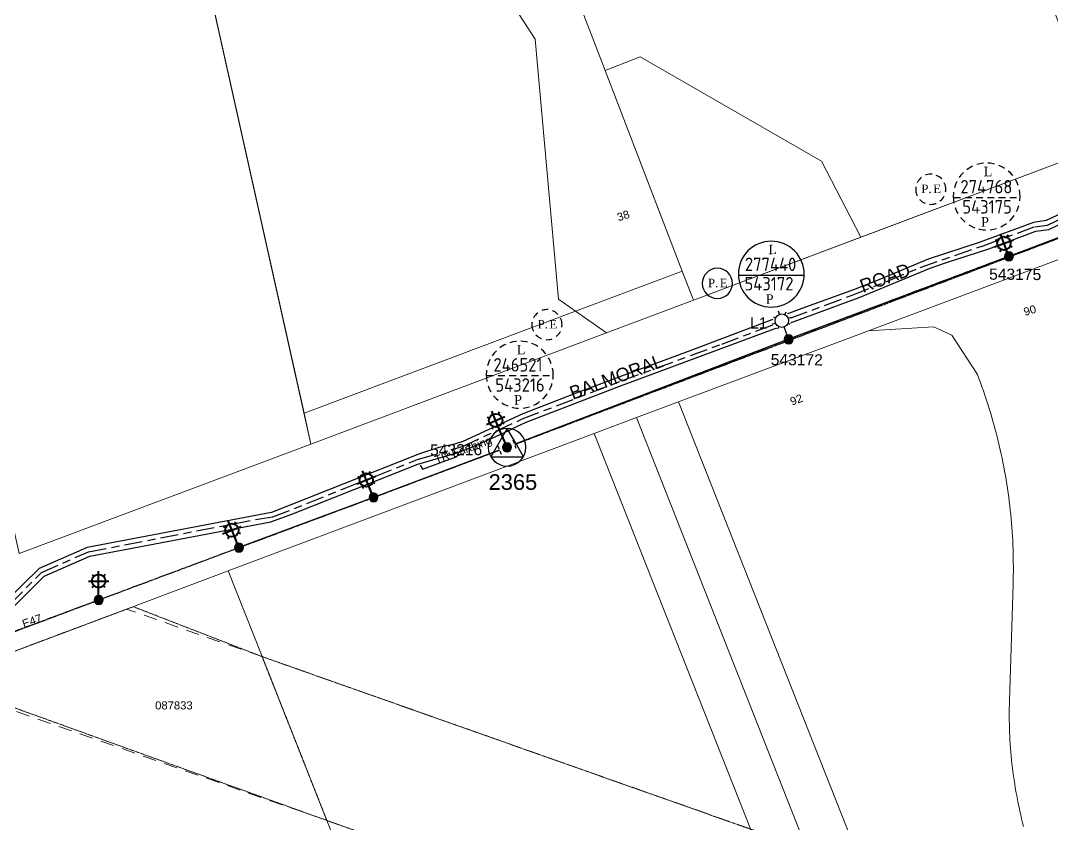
# Model space of a CAD drawing. Header units: metres. Extents: x 308997 to 310798, y 6265909 to 6266857.
# Drawn here: x 309370.8 to 309601.7, y 6266403.8 to 6266583.6 of the extents above; entities that cross this region are included whole.
import ezdxf
from ezdxf.enums import TextEntityAlignment as Align

# ---------------------------------------------------------------- set-up
doc = ezdxf.new("R2010")
doc.units = ezdxf.units.M
for name, pattern in [('Cable Exist OH', [1, 1, 0]), ('Cable Exist UG', [8.2, 4, -1.2, 1.8, -1.2]), ('Dash', [5, 3, -2]), ('HIDDEN', [0.375, 0.25, -0.125]), ('HIDDEN2', [0.1875, 0.125, -0.0625]), ('IECLCHAINA', [8.2, 4, -1.2, 1.8, -1.2])]:
    doc.linetypes.add(name, pattern=pattern)
doc.layers.get('0').update_dxf_attribs({"color": 6})
for name, color, linetype, lineweight in [('Cadastre Easements_SP_EXT', 9, 'Continuous', 5), ('Cadastre Land Parcels_SP_EXT', 9, 'Continuous', 5), ('Cadastre Other Property_SP_EXT', 9, 'HIDDEN', 5), ('Cadastre Roads_SP_EXT', 9, 'Continuous', 5)]:
    doc.layers.add(name, color=color, linetype=linetype, lineweight=lineweight)
for name, color, linetype in [('Equip_SP_SL_EXT', 7, 'Continuous'), ('Equip_SP_SL_NEW', 2, 'Continuous'), ('Mains_HV_EXT', 7, 'Continuous'), ('Mains_LV_EXT', 7, 'Continuous'), ('Mains_LV_NEW', 2, 'Continuous'), ('Mains_TR_EXT', 7, 'Continuous'), ('Notes', 7, 'Continuous'), ('Notes_SL_MISC', 7, 'Continuous'), ('OH_Details_SP_MISC', 7, 'Continuous'), ('Sub_SP_TR_HV_LV_EXT', 7, 'Continuous'), ('SupportsOH_SP_TR_HV_LV_SL_EXT', 7, 'Continuous')]:
    doc.layers.add(name, color=color, linetype=linetype)
doc.styles.add('iecARIAL', font='arial.ttf', dxfattribs={"height": 2})
doc.styles.add('iecISOCP', font='isocp.shx')
doc.styles.add('iecNAME', font='times.ttf')
doc.styles.add('ITALICT', font='ITALICT')
doc.styles.add('POLE_LABEL', font='arial.ttf')
doc.styles.add('SL_LABEL', font='arial.ttf')
doc.styles.get("Standard").update_dxf_attribs({"font": 'arial.ttf'})
doc.linetypes.add('Cable E UG', pattern='A,6,-0.5,["E",Standard,S=1.7,R=0,X=0.5,Y=-1],-2.9', length=9.4)
doc.linetypes.add('Cable P UG', pattern='A,6,-0.5,["P",Standard,S=1.7,R=0,X=0.5,Y=-1],-2.9', length=9.4)

# ---------------------------------------------------------------- blocks, each defined once
blk = doc.blocks.new('SUB_POLE_EXT')
blk.add_wipeout([(0, 4.22), (0.42, 4.2), (0.83, 4.14), (1.21, 4.05), (1.62, 3.9), (1.99, 3.72), (2.35, 3.51), (2.68, 3.26), (2.99, 2.99), (3.28, 2.66), (3.52, 2.34), (3.76, 1.92), (3.9, 1.62), (4.04, 1.23), (4.18, 0.63), (4.22, 0), (4.18, -0.61), (4.06, -1.15), (3.9, -1.62), (3.58, -2.24), (3.22, -2.73), (2.97, -3.01), (2.68, -3.26), (2.36, -3.5), (2, -3.72), (1.64, -3.89), (1.25, -4.03), (0.82, -4.14), (0.42, -4.2), (0, -4.22), (-0.41, -4.2), (-0.8, -4.15), (-1.21, -4.05), (-1.62, -3.9), (-1.99, -3.73), (-2.35, -3.51), (-2.68, -3.26), (-2.96, -3.02), (-3.23, -2.72), (-3.51, -2.35), (-3.71, -2.01), (-3.91, -1.6), (-4.05, -1.21), (-4.16, -0.76), (-4.22, -0.14), (-4.21, 0.39), (-4.14, 0.83), (-4.03, 1.27), (-3.9, 1.63), (-3.71, 2.02), (-3.5, 2.37), (-3.28, 2.67), (-2.99, 2.99), (-2.68, 3.27), (-2.33, 3.52), (-1.98, 3.73), (-1.63, 3.9), (-1.2, 4.05), (-0.78, 4.15), (-0.4, 4.21)])
blk.add_line((2.16, 0.48), (2.16, 0.48, 0))
blk.add_lwpolyline([(-4.22, 0, 1), (4.22, 0, 1)], format="xyb", close=True)
blk.add_lwpolyline([(2.14, 0.52), (0, 4.22), (-3.66, -2.11), (3.66, -2.11)], close=True)
for tag, height, flags, p in [('ASSET_NUM', 3.5, 8, (2, 2)), ('STREET_CODE', 0.2, 9, (1.5, 0)), ('CONSTRUCTED_VOLTAGE', 0.2, 9, (1.5, -0.2)), ('OPERATING_VOLTAGE', 0.2, 9, (1.5, -0.6)), ('OPERATED_BY', 0.2, 9, (1.5, -0.8)), ('ORIENTATION', 0.2, 9, (1.5, -1.2)), ('OWNED_BY', 0.2, 9, (1.5, -1.4)), ('SECONDARY_VOLTAGE', 0.2, 9, (1.5, -1.6)), ('STATE', 0.2, 9, (1.5, -1.8)), ('SUBSTATION_TYPE', 0.2, 9, (1.5, -2)), ('NO_PHASES', 0.2, 9, (1.5, -0.4)), ('MAINTAINED_BY', 0.2, 9, (1.5, -1)), ('USAGE', 0.2, 9, (1.5, -2.2)), ('LEGEND', 0.2, 9, (1.5, -2.4)), ('STREETNAME', 0.2, 9, (1.5, -2.8)), ('SUBURB', 0.2, 9, (1.5, -3)), ('Z', 0.2, 1, (1.5, -3.4)), ('LOCATION', 0.2, 9, (1.5, -2.6)), ('NOTES', 0.2, 9, (1.5, -3.2))]:
    blk.add_attdef(tag, text='', height=height, dxfattribs=dict(flags=flags)).set_placement(p, align=Align.MIDDLE_LEFT)
blk = doc.blocks.new('SL_LANTERN_EXT')
at = {"lineweight": 40}
for p, q in [((-1.46, 5.68), (-1.06, 5.28)), ((0, 1.97), (0, 6.47)), ((1.46, 5.68), (1.06, 5.28)), ((-2.25, 4.22), (2.25, 4.22)), ((-1.46, 2.76), (-1.06, 3.16)), ((0, 0), (0, 2.72)), ((1.46, 2.76), (1.06, 3.16))]:
    blk.add_line(p, q, dxfattribs=at)
blk.add_circle((0, 4.22), 1.5, dxfattribs=at)
at = {"style": 'iecARIAL', "flags": 8}
blk.add_attdef('ASSET_NUM', (1.5, 1.5), '', height=2.5, dxfattribs=at)
for tag, p, height, flags in [('OPERATING_VOLTAGE', (0.98, -1.65), 0.2, 9), ('ORIENTATION', (0.98, -1.85), 0.2, 9), ('OWNED_BY', (0.98, -2.05), 0.2, 9), ('STATE', (0.98, -2.25), 0.2, 9), ('CONSTRUCTED_VOLTAGE', (0.98, -0.65), 0.2, 9), ('CONTROL_TYPE', (0.98, -0.85), 0.2, 9), ('LANTERN_PURPOSE', (0.98, -1.05), 0.2, 9), ('LANTERN_TYPE', (0.98, -1.25), 0.2, 9), ('NO_PHASES', (0.98, -1.45), 0.2, 9), ('USAGE', (0.98, -2.45), 0.2, 9), ('LNUMBER', (2.18, -3.25), 2.5, 8), ('CEXIST', (0.98, -2.65), 0.2, 9), ('CNEW', (0.98, -2.85), 0.2, 9), ('CNUMBER', (0.98, -3.05), 0.2, 9), ('CREMOVE', (0.98, -3.25), 0.2, 9), ('CREPLACE', (0.98, -3.45), 0.2, 9), ('LKINGHEIGHT', (0.98, -3.65), 0.2, 9), ('LBRACKET', (0.98, -3.85), 0.2, 9), ('LBRACKETVOCAB', (0.98, -4.05), 0.2, 9), ('LCATEGORY', (0.98, -4.25), 0.2, 9), ('LCHARGE1', (0.98, -4.45), 0.2, 9), ('LCHARGE1PERCENT', (0.98, -4.65), 0.2, 9), ('LCHARGE2', (0.98, -4.85), 0.2, 9), ('LCHARGE2PERCENT', (0.98, -5.05), 0.2, 9), ('LCHARGE3', (0.98, -5.25), 0.2, 9), ('LCHARGE3PERCENT', (0.98, -5.45), 0.2, 9), ('LEXIST', (0.98, -5.65), 0.2, 9), ('LLAMP', (0.98, -5.85), 0.2, 9), ('LLAMPVOCAB', (0.98, -6.05), 0.2, 9), ('LMAST', (0.98, -6.25), 0.2, 9), ('LMASTVOCAB', (0.98, -6.45), 0.2, 9), ('LNEW', (0.98, -6.65), 0.2, 9), ('LANTNUMBER', (0.98, -6.85), 0.2, 9), ('STREETNAME', (0.98, -9.25), 0.2, 9), ('LOUTREACH', (0.98, -7.25), 0.2, 9), ('LOUTREACHVOCAB', (0.98, -7.45), 0.2, 9), ('LRATECODE', (0.98, -7.65), 0.2, 9), ('LREMOVE', (0.98, -7.85), 0.2, 9), ('LREPLACE', (0.98, -8.05), 0.2, 9), ('LTYPE', (0.98, -8.25), 0.2, 9), ('LTYPEVOCAB', (0.98, -8.45), 0.2, 9), ('LEGEND', (0.98, -8.65), 0.2, 9), ('LOCATION', (0.98, -8.85), 0.2, 9), ('NOTES', (0.98, -9.05), 0.2, 9), ('SUBURB', (0.98, -9.45), 0.2, 1)]:
    blk.add_attdef(tag, p, '', height=height, dxfattribs=dict(flags=flags))
blk = doc.blocks.new('*U131')
at = {"lineweight": 40}
for p, q in [((-3.65, 3.04), (0.52, 4.72)), ((-3.46, 4.69), (-2.94, 4.47)), ((-0.72, 1.79), (-2.4, 5.97)), ((-0.75, 5.78), (-0.97, 5.26)), ((-2.37, 1.98), (-2.15, 2.5)), ((0, 0), (-1, 2.49)), ((0.33, 3.07), (-0.18, 3.29))]:
    blk.add_line(p, q, dxfattribs=at)
blk.add_circle((-1.56, 3.88), 1.5, dxfattribs=at)
at = {"style": 'iecARIAL', "flags": 8}
blk.add_attdef('ASSET_NUM', (1.5, 1.5), '', height=2.5, dxfattribs=at)
for tag, p, height, flags in [('OPERATING_VOLTAGE', (0.98, -1.65), 0.2, 9), ('ORIENTATION', (0.98, -1.85), 0.2, 9), ('OWNED_BY', (0.98, -2.05), 0.2, 9), ('STATE', (0.98, -2.25), 0.2, 9), ('CONSTRUCTED_VOLTAGE', (0.98, -0.65), 0.2, 9), ('CONTROL_TYPE', (0.98, -0.85), 0.2, 9), ('LANTERN_PURPOSE', (0.98, -1.05), 0.2, 9), ('LANTERN_TYPE', (0.98, -1.25), 0.2, 9), ('NO_PHASES', (0.98, -1.45), 0.2, 9), ('USAGE', (0.98, -2.45), 0.2, 9), ('LNUMBER', (2.18, -3.25), 2.5, 8), ('CEXIST', (0.98, -2.65), 0.2, 9), ('CNEW', (0.98, -2.85), 0.2, 9), ('CNUMBER', (0.98, -3.05), 0.2, 9), ('CREMOVE', (0.98, -3.25), 0.2, 9), ('CREPLACE', (0.98, -3.45), 0.2, 9), ('LKINGHEIGHT', (0.98, -3.65), 0.2, 9), ('LBRACKET', (0.98, -3.85), 0.2, 9), ('LBRACKETVOCAB', (0.98, -4.05), 0.2, 9), ('LCATEGORY', (0.98, -4.25), 0.2, 9), ('LCHARGE1', (0.98, -4.45), 0.2, 9), ('LCHARGE1PERCENT', (0.98, -4.65), 0.2, 9), ('LCHARGE2', (0.98, -4.85), 0.2, 9), ('LCHARGE2PERCENT', (0.98, -5.05), 0.2, 9), ('LCHARGE3', (0.98, -5.25), 0.2, 9), ('LCHARGE3PERCENT', (0.98, -5.45), 0.2, 9), ('LEXIST', (0.98, -5.65), 0.2, 9), ('LLAMP', (0.98, -5.85), 0.2, 9), ('LLAMPVOCAB', (0.98, -6.05), 0.2, 9), ('LMAST', (0.98, -6.25), 0.2, 9), ('LMASTVOCAB', (0.98, -6.45), 0.2, 9), ('LNEW', (0.98, -6.65), 0.2, 9), ('LANTNUMBER', (0.98, -6.85), 0.2, 9), ('STREETNAME', (0.98, -9.25), 0.2, 9), ('LOUTREACH', (0.98, -7.25), 0.2, 9), ('LOUTREACHVOCAB', (0.98, -7.45), 0.2, 9), ('LRATECODE', (0.98, -7.65), 0.2, 9), ('LREMOVE', (0.98, -7.85), 0.2, 9), ('LREPLACE', (0.98, -8.05), 0.2, 9), ('LTYPE', (0.98, -8.25), 0.2, 9), ('LTYPEVOCAB', (0.98, -8.45), 0.2, 9), ('LEGEND', (0.98, -8.65), 0.2, 9), ('LOCATION', (0.98, -8.85), 0.2, 9), ('NOTES', (0.98, -9.05), 0.2, 9), ('SUBURB', (0.98, -9.45), 0.2, 1)]:
    blk.add_attdef(tag, p, '', height=height, dxfattribs=dict(flags=flags))
blk = doc.blocks.new('*U132')
at = {"lineweight": 40}
for p, q in [((-3.7, 3.05), (0.46, 4.77)), ((-3.53, 4.7), (-3.01, 4.49)), ((-0.76, 1.83), (-2.48, 5.99)), ((-0.83, 5.82), (-1.05, 5.3)), ((-2.41, 2.01), (-2.2, 2.53)), ((0, 0), (-1.05, 2.53)), ((0.28, 3.12), (-0.24, 3.34))]:
    blk.add_line(p, q, dxfattribs=at)
blk.add_circle((-1.62, 3.91), 1.5, dxfattribs=at)
at = {"style": 'iecARIAL', "flags": 8}
blk.add_attdef('ASSET_NUM', (1.5, 1.5), '', height=2.5, dxfattribs=at)
for tag, p, height, flags in [('OPERATING_VOLTAGE', (0.98, -1.65), 0.2, 9), ('ORIENTATION', (0.98, -1.85), 0.2, 9), ('OWNED_BY', (0.98, -2.05), 0.2, 9), ('STATE', (0.98, -2.25), 0.2, 9), ('CONSTRUCTED_VOLTAGE', (0.98, -0.65), 0.2, 9), ('CONTROL_TYPE', (0.98, -0.85), 0.2, 9), ('LANTERN_PURPOSE', (0.98, -1.05), 0.2, 9), ('LANTERN_TYPE', (0.98, -1.25), 0.2, 9), ('NO_PHASES', (0.98, -1.45), 0.2, 9), ('USAGE', (0.98, -2.45), 0.2, 9), ('LNUMBER', (2.18, -3.25), 2.5, 8), ('CEXIST', (0.98, -2.65), 0.2, 9), ('CNEW', (0.98, -2.85), 0.2, 9), ('CNUMBER', (0.98, -3.05), 0.2, 9), ('CREMOVE', (0.98, -3.25), 0.2, 9), ('CREPLACE', (0.98, -3.45), 0.2, 9), ('LKINGHEIGHT', (0.98, -3.65), 0.2, 9), ('LBRACKET', (0.98, -3.85), 0.2, 9), ('LBRACKETVOCAB', (0.98, -4.05), 0.2, 9), ('LCATEGORY', (0.98, -4.25), 0.2, 9), ('LCHARGE1', (0.98, -4.45), 0.2, 9), ('LCHARGE1PERCENT', (0.98, -4.65), 0.2, 9), ('LCHARGE2', (0.98, -4.85), 0.2, 9), ('LCHARGE2PERCENT', (0.98, -5.05), 0.2, 9), ('LCHARGE3', (0.98, -5.25), 0.2, 9), ('LCHARGE3PERCENT', (0.98, -5.45), 0.2, 9), ('LEXIST', (0.98, -5.65), 0.2, 9), ('LLAMP', (0.98, -5.85), 0.2, 9), ('LLAMPVOCAB', (0.98, -6.05), 0.2, 9), ('LMAST', (0.98, -6.25), 0.2, 9), ('LMASTVOCAB', (0.98, -6.45), 0.2, 9), ('LNEW', (0.98, -6.65), 0.2, 9), ('LANTNUMBER', (0.98, -6.85), 0.2, 9), ('STREETNAME', (0.98, -9.25), 0.2, 9), ('LOUTREACH', (0.98, -7.25), 0.2, 9), ('LOUTREACHVOCAB', (0.98, -7.45), 0.2, 9), ('LRATECODE', (0.98, -7.65), 0.2, 9), ('LREMOVE', (0.98, -7.85), 0.2, 9), ('LREPLACE', (0.98, -8.05), 0.2, 9), ('LTYPE', (0.98, -8.25), 0.2, 9), ('LTYPEVOCAB', (0.98, -8.45), 0.2, 9), ('LEGEND', (0.98, -8.65), 0.2, 9), ('LOCATION', (0.98, -8.85), 0.2, 9), ('NOTES', (0.98, -9.05), 0.2, 9), ('SUBURB', (0.98, -9.45), 0.2, 1)]:
    blk.add_attdef(tag, p, '', height=height, dxfattribs=dict(flags=flags))
blk = doc.blocks.new('*U133')
at = {"lineweight": 40}
for p, q in [((-1.68, 3.93), (-3.45, 8.06)), ((-1.8, 7.91), (-2.01, 7.39)), ((-4.63, 5.11), (-0.5, 6.88)), ((-4.48, 6.76), (-3.96, 6.55)), ((0, 0), (-1.98, 4.62)), ((-0.65, 5.23), (-1.17, 5.44)), ((-3.33, 4.08), (-3.12, 4.6))]:
    blk.add_line(p, q, dxfattribs=at)
blk.add_circle((-2.56, 6), 1.5, dxfattribs=at)
at = {"style": 'iecARIAL', "flags": 8}
blk.add_attdef('ASSET_NUM', (1.5, 1.5), '', height=2.5, dxfattribs=at)
for tag, p, height, flags in [('OPERATING_VOLTAGE', (0.98, -1.65), 0.2, 9), ('ORIENTATION', (0.98, -1.85), 0.2, 9), ('OWNED_BY', (0.98, -2.05), 0.2, 9), ('STATE', (0.98, -2.25), 0.2, 9), ('CONSTRUCTED_VOLTAGE', (0.98, -0.65), 0.2, 9), ('CONTROL_TYPE', (0.98, -0.85), 0.2, 9), ('LANTERN_PURPOSE', (0.98, -1.05), 0.2, 9), ('LANTERN_TYPE', (0.98, -1.25), 0.2, 9), ('NO_PHASES', (0.98, -1.45), 0.2, 9), ('USAGE', (0.98, -2.45), 0.2, 9), ('LNUMBER', (2.18, -3.25), 2.5, 8), ('CEXIST', (0.98, -2.65), 0.2, 9), ('CNEW', (0.98, -2.85), 0.2, 9), ('CNUMBER', (0.98, -3.05), 0.2, 9), ('CREMOVE', (0.98, -3.25), 0.2, 9), ('CREPLACE', (0.98, -3.45), 0.2, 9), ('LKINGHEIGHT', (0.98, -3.65), 0.2, 9), ('LBRACKET', (0.98, -3.85), 0.2, 9), ('LBRACKETVOCAB', (0.98, -4.05), 0.2, 9), ('LCATEGORY', (0.98, -4.25), 0.2, 9), ('LCHARGE1', (0.98, -4.45), 0.2, 9), ('LCHARGE1PERCENT', (0.98, -4.65), 0.2, 9), ('LCHARGE2', (0.98, -4.85), 0.2, 9), ('LCHARGE2PERCENT', (0.98, -5.05), 0.2, 9), ('LCHARGE3', (0.98, -5.25), 0.2, 9), ('LCHARGE3PERCENT', (0.98, -5.45), 0.2, 9), ('LEXIST', (0.98, -5.65), 0.2, 9), ('LLAMP', (0.98, -5.85), 0.2, 9), ('LLAMPVOCAB', (0.98, -6.05), 0.2, 9), ('LMAST', (0.98, -6.25), 0.2, 9), ('LMASTVOCAB', (0.98, -6.45), 0.2, 9), ('LNEW', (0.98, -6.65), 0.2, 9), ('LANTNUMBER', (0.98, -6.85), 0.2, 9), ('STREETNAME', (0.98, -9.25), 0.2, 9), ('LOUTREACH', (0.98, -7.25), 0.2, 9), ('LOUTREACHVOCAB', (0.98, -7.45), 0.2, 9), ('LRATECODE', (0.98, -7.65), 0.2, 9), ('LREMOVE', (0.98, -7.85), 0.2, 9), ('LREPLACE', (0.98, -8.05), 0.2, 9), ('LTYPE', (0.98, -8.25), 0.2, 9), ('LTYPEVOCAB', (0.98, -8.45), 0.2, 9), ('LEGEND', (0.98, -8.65), 0.2, 9), ('LOCATION', (0.98, -8.85), 0.2, 9), ('NOTES', (0.98, -9.05), 0.2, 9), ('SUBURB', (0.98, -9.45), 0.2, 1)]:
    blk.add_attdef(tag, p, '', height=height, dxfattribs=dict(flags=flags))
blk = doc.blocks.new('POLE_EXT')
blk.add_hatch(color=256).paths.add_polyline_path([(-1, 0, 1), (1, 0, 1)])
blk.add_lwpolyline([(-1, 0, 1), (1, 0, 1)], format="xyb", close=True)
for tag, height, flags, p in [('pNumber', 2.5, 8, (-17.84, 2.07)), ('OWNED_BY', 0.2, 9, (1.35, -0.4)), ('SPECIAL_USE', 0.2, 9, (1.35, -0.8)), ('STATE', 0.2, 9, (1.35, -1)), ('cLV', 0.2, 9, (1.35, -1.4)), ('hDepth', 0.2, 9, (1.35, -1.6)), ('hDia', 0.2, 9, (1.35, -1.8)), ('cHV', 0.2, 9, (1.35, -2)), ('PARENT', 0.2, 9, (1.35, -0.6)), ('USAGE', 0.2, 9, (1.35, -1.2)), ('LBRACKET', 0.2, 9, (1.35, -2.2)), ('LExisting', 0.2, 9, (1.35, -2.4)), ('cLinedev', 0.2, 9, (1.35, -3.4)), ('pExisting', 0.2, 9, (1.35, -3.8)), ('pFooting', 0.2, 9, (1.35, -4.4)), ('pNew', 0.2, 9, (1.35, -4.6)), ('LANTNUMBER', 0.2, 9, (1.35, -2.6)), ('LOther', 0.2, 9, (1.35, -2.8)), ('LRemove', 0.2, 9, (1.35, -3)), ('LEGEND', 0.2, 9, (1.35, -3.2)), ('LOCATION', 0.2, 9, (1.35, -3.6)), ('PFNUMBER', 0.2, 9, (1.35, -4)), ('NEWPFNUMBER', 0.2, 9, (1.35, -4.2)), ('pRelocate', 0.2, 9, (1.35, -5)), ('pRemove', 0.2, 9, (1.35, -5.2)), ('pReplace', 0.2, 9, (1.35, -5.4)), ('pStay', 0.2, 9, (1.35, -5.6)), ('pType', 0.2, 9, (1.35, -5.8)), ('cspan', 0.2, 9, (1.35, -6)), ('STREETNAME', 0.2, 9, (1.35, -6.2)), ('SUBURB', 0.2, 9, (1.35, -6.4)), ('OPERATED_BY', 0.2, 9, (1.36, -7.01)), ('NOTES', 0.2, 9, (1.35, -6.6)), ('MAINTAINED_BY', 0.2, 9, (1.36, -6.81))]:
    blk.add_attdef(tag, text='', height=height, dxfattribs=dict(flags=flags)).set_placement(p, align=Align.MIDDLE_LEFT)
at = {"style": 'POLE_LABEL'}
for tag, height, flags, p in [('ASSET_NUM', 2.5, 8, (2, 2)), ('STRUCTURE_PLANT_NUMBER', 0.2, 9, (1.35, 0.03)), ('STREET_CODE', 0.2, 9, (1.35, -0.2))]:
    blk.add_attdef(tag, text='', height=height, dxfattribs=dict(at, flags=flags)).set_placement(p, align=Align.MIDDLE_LEFT)
at = {"flags": 1}
blk.add_attdef('Z', (1.35, -7.33), '', height=0.2, dxfattribs=at)
blk = doc.blocks.new('*U130')
blk.add_line((0, 0), (0, 0))
at = {"style": 'SL_LABEL'}
for tag, height, flags, p in [('ASSET_NUM', 2.5, 8, (2, 2)), ('STREET_CODE', 0.2, 9, (0, -0.2))]:
    blk.add_attdef(tag, text='', height=height, dxfattribs=dict(at, flags=flags)).set_placement(p, align=Align.MIDDLE_LEFT)
for tag, p, flags in [('Z', (0, 0), 1), ('OPERATED_BY', (0, -9.61), 9)]:
    blk.add_attdef(tag, p, '', height=0.2, dxfattribs=dict(flags=flags))
at = {"flags": 9}
for tag, p in [('CONSTRUCTED_VOLTAGE', (0, -0.4)), ('CONTROL_TYPE', (0, -0.6)), ('SUBURB', (0, -8.6)), ('STREETNAME', (0, -8.8)), ('LTYPE', (0, -8)), ('LTYPEVOCAB', (0, -8.2)), ('LEGEND', (0, -8.4)), ('LOCATION', (0, -9)), ('NOTES', (0, -9.2)), ('MAINTAINED_BY', (0, -9.86))]:
    blk.add_attdef(tag, text='', height=0.2, dxfattribs=at).set_placement(p, align=Align.MIDDLE_LEFT)
blk.add_wipeout([(0.51, -6.67), (-1, -5.99), (-1.9, -4.59), (-1.23, -3.08), (0.16, -2.08), (1.68, -2.86), (2.58, -4.25), (1.9, -5.76)])
for p, q in [((0, 0), (0.22, -2.93)), ((-1.16, -4.54), (-1.9, -4.59)), ((-1.23, -3.08), (-0.8, -3.45)), ((1.68, -2.86), (1.32, -3.28)), ((2.58, -4.25), (1.83, -4.31)), ((-1, -5.99), (-0.64, -5.56)), ((0.45, -5.92), (0.51, -6.67)), ((1.9, -5.76), (1.48, -5.4))]:
    blk.add_line(p, q)
blk.add_circle((0.34, -4.42), 1.5)
for tag, height, flags, p in [('OPERATING_VOLTAGE', 0.2, 9, (0, -1.4)), ('ORIENTATION', 0.2, 9, (0, -1.6)), ('OWNED_BY', 0.2, 9, (0, -1.8)), ('STATE', 0.2, 9, (0, -2)), ('CEXIST', 0.2, 9, (0, -2.4)), ('LANTERN_PURPOSE', 0.2, 9, (0, -0.8)), ('LANTERN_TYPE', 0.2, 9, (0, -1)), ('NO_PHASES', 0.2, 9, (0, -1.2)), ('USAGE', 0.2, 9, (0, -2.2)), ('LNUMBER', 2.5, 8, (1.2, -2.8)), ('CNEW', 0.2, 9, (0, -2.6)), ('CNUMBER', 0.2, 9, (0, -2.8)), ('CREMOVE', 0.2, 9, (0, -3)), ('CREPLACE', 0.2, 9, (0, -3.2)), ('LKINGHEIGHT', 0.2, 9, (0, -3.4)), ('LBRACKET', 0.2, 9, (0, -3.6)), ('LBRACKETVOCAB', 0.2, 9, (0, -3.8)), ('LCATEGORY', 0.2, 9, (0, -4)), ('LCHARGE1', 0.2, 9, (0, -4.2)), ('LCHARGE1PERCENT', 0.2, 9, (0, -4.4)), ('LCHARGE2', 0.2, 9, (0, -4.6)), ('LCHARGE2PERCENT', 0.2, 9, (0, -4.8)), ('LCHARGE3', 0.2, 9, (0, -5)), ('LCHARGE3PERCENT', 0.2, 9, (0, -5.2)), ('LEXIST', 0.2, 9, (0, -5.4)), ('LLAMP', 0.2, 9, (0, -5.6)), ('LLAMPVOCAB', 0.2, 9, (0, -5.8)), ('LMAST', 0.2, 9, (0, -6)), ('LMASTVOCAB', 0.2, 9, (0, -6.2)), ('LNEW', 0.2, 9, (0, -6.4)), ('LANTNUMBER', 0.2, 9, (0, -6.6)), ('LOUTREACH', 0.2, 9, (0, -7)), ('LOUTREACHVOCAB', 0.2, 9, (0, -7.2)), ('LRATECODE', 0.2, 9, (0, -7.4)), ('LREMOVE', 0.2, 9, (0, -7.6)), ('LREPLACE', 0.2, 9, (0, -7.8))]:
    blk.add_attdef(tag, text='', height=height, dxfattribs=dict(flags=flags)).set_placement(p, align=Align.MIDDLE_LEFT)
blk = doc.blocks.new('*U134')
at = {"lineweight": 40}
for p, q in [((-0.24, 0.67), (-1.78, 4.9)), ((-0.14, 4.66), (-0.38, 4.15)), ((-3.13, 2.02), (1.1, 3.56)), ((-2.88, 3.66), (-2.37, 3.42)), ((-1.89, 0.92), (-1.65, 1.43)), ((0, 0), (-0.5, 1.38)), ((0.86, 1.92), (0.35, 2.15))]:
    blk.add_line(p, q, dxfattribs=at)
blk.add_circle((-1.01, 2.79), 1.5, dxfattribs=at)
at = {"style": 'iecARIAL', "flags": 8}
blk.add_attdef('ASSET_NUM', (1.5, 1.5), '', height=2.5, dxfattribs=at)
for tag, p, height, flags in [('OPERATING_VOLTAGE', (0.98, -1.65), 0.2, 9), ('ORIENTATION', (0.98, -1.85), 0.2, 9), ('OWNED_BY', (0.98, -2.05), 0.2, 9), ('STATE', (0.98, -2.25), 0.2, 9), ('CONSTRUCTED_VOLTAGE', (0.98, -0.65), 0.2, 9), ('CONTROL_TYPE', (0.98, -0.85), 0.2, 9), ('LANTERN_PURPOSE', (0.98, -1.05), 0.2, 9), ('LANTERN_TYPE', (0.98, -1.25), 0.2, 9), ('NO_PHASES', (0.98, -1.45), 0.2, 9), ('USAGE', (0.98, -2.45), 0.2, 9), ('LNUMBER', (2.18, -3.25), 2.5, 8), ('CEXIST', (0.98, -2.65), 0.2, 9), ('CNEW', (0.98, -2.85), 0.2, 9), ('CNUMBER', (0.98, -3.05), 0.2, 9), ('CREMOVE', (0.98, -3.25), 0.2, 9), ('CREPLACE', (0.98, -3.45), 0.2, 9), ('LKINGHEIGHT', (0.98, -3.65), 0.2, 9), ('LBRACKET', (0.98, -3.85), 0.2, 9), ('LBRACKETVOCAB', (0.98, -4.05), 0.2, 9), ('LCATEGORY', (0.98, -4.25), 0.2, 9), ('LCHARGE1', (0.98, -4.45), 0.2, 9), ('LCHARGE1PERCENT', (0.98, -4.65), 0.2, 9), ('LCHARGE2', (0.98, -4.85), 0.2, 9), ('LCHARGE2PERCENT', (0.98, -5.05), 0.2, 9), ('LCHARGE3', (0.98, -5.25), 0.2, 9), ('LCHARGE3PERCENT', (0.98, -5.45), 0.2, 9), ('LEXIST', (0.98, -5.65), 0.2, 9), ('LLAMP', (0.98, -5.85), 0.2, 9), ('LLAMPVOCAB', (0.98, -6.05), 0.2, 9), ('LMAST', (0.98, -6.25), 0.2, 9), ('LMASTVOCAB', (0.98, -6.45), 0.2, 9), ('LNEW', (0.98, -6.65), 0.2, 9), ('LANTNUMBER', (0.98, -6.85), 0.2, 9), ('STREETNAME', (0.98, -9.25), 0.2, 9), ('LOUTREACH', (0.98, -7.25), 0.2, 9), ('LOUTREACHVOCAB', (0.98, -7.45), 0.2, 9), ('LRATECODE', (0.98, -7.65), 0.2, 9), ('LREMOVE', (0.98, -7.85), 0.2, 9), ('LREPLACE', (0.98, -8.05), 0.2, 9), ('LTYPE', (0.98, -8.25), 0.2, 9), ('LTYPEVOCAB', (0.98, -8.45), 0.2, 9), ('LEGEND', (0.98, -8.65), 0.2, 9), ('LOCATION', (0.98, -8.85), 0.2, 9), ('NOTES', (0.98, -9.05), 0.2, 9), ('SUBURB', (0.98, -9.45), 0.2, 1)]:
    blk.add_attdef(tag, p, '', height=height, dxfattribs=dict(flags=flags))
blk = doc.blocks.new('End Shackle_NEW')
blk.add_line((1, 1.81), (-1, 1.81))
at = {"flags": 1}
blk.add_attdef('Z', (0, 0), '', height=0.2, dxfattribs=at)
at = {"flags": 9}
for tag, p in [('CONNECTOR_TYPE', (0, 0)), ('CONSTRUCTED_VOLTAGE', (0, -0.2)), ('OPERATING_VOLTAGE', (0, -0.6)), ('ORIENTATION', (0, -0.8)), ('OWNED_BY', (0, -1)), ('STATE', (0, -1.2)), ('OPERATED_BY', (0, -2.01)), ('NO_PHASES', (0, -0.4)), ('USAGE', (0, -1.4)), ('NOTES', (0, -1.6)), ('MAINTAINED_BY', (0, -1.81))]:
    blk.add_attdef(tag, text='', height=0.2, dxfattribs=at).set_placement(p, align=Align.MIDDLE_LEFT)
blk.add_wipeout([(-0.25, 0), (-0.25, 1.81), (0.25, 1.82), (0.25, 0)])

msp = doc.modelspace()

# ---------------------------------------------------------------- linework, layer by layer
at = {"layer": 'Cadastre Easements_SP_EXT', "linetype": 'Dash'}
msp.add_lwpolyline([(309929.07, 6266263.33), (309803.06, 6266307.79), (309676.99, 6266352.28), (309559.32, 6266393.82), (309546.73, 6266398.29), (309534.15, 6266402.78), (309424.86, 6266441.32), (309394.53, 6266451.95), (309351.06, 6266435.64), (309439.35, 6266404.67), (309548.65, 6266366.09), (309561.22, 6266361.6), (309573.82, 6266357.12), (309666.33, 6266324.43), (309691.51, 6266315.54), (309817.6, 6266271), (309943.62, 6266226.48)], dxfattribs=at)
at = {"layer": 'Cadastre Land Parcels_SP_EXT', "linetype": 'Continuous'}
for points in [[(309510.13, 6266824.34), (309469.54, 6266809.86), (309433.24, 6266796.91), (309417.26, 6266791.21), (309501.59, 6266572.43), (309509.48, 6266575.46), (309550.03, 6266552.1), (309558.85, 6266535.12), (309613.64, 6266555.71), (309510.13, 6266824.34)], [(309518.88, 6266527.56), (309501.59, 6266572.43), (309417.26, 6266791.21), (309384.09, 6266779.07), (309385.35, 6266760.55), (309405.71, 6266709.6), (309450.9, 6266648.84), (309455.12, 6266619.71), (309469.56, 6266604.81), (309485.97, 6266579.44), (309491.18, 6266521.3), (309494.99, 6266518.62), (309518.88, 6266527.56)], [(309494.99, 6266518.62), (309491.18, 6266521.3), (309485.97, 6266579.44), (309469.56, 6266604.81), (309455.12, 6266619.71), (309450.9, 6266648.84), (309405.71, 6266709.6), (309385.35, 6266760.55), (309384.09, 6266779.07), (309372.02, 6266774.66), (309434.25, 6266495.8), (309494.99, 6266518.62)], [(309435.8, 6266488.86), (309372.02, 6266774.66), (309306.64, 6266750.75), (309312.27, 6266725.47), (309331.54, 6266639.01), (309370.5, 6266464.37), (309435.8, 6266488.86)], [(309558.85, 6266535.12), (309550.03, 6266552.1), (309509.48, 6266575.46), (309501.59, 6266572.43), (309518.88, 6266527.56), (309521.39, 6266521.04), (309558.85, 6266535.12)], [(309521.39, 6266521.04), (309518.88, 6266527.56), (309494.99, 6266518.62), (309501.93, 6266513.72), (309521.39, 6266521.04)], [(309573.82, 6266357.12), (309559.32, 6266393.82), (309518.05, 6266498.3), (309508.61, 6266494.78), (309546.73, 6266398.29), (309561.22, 6266361.6), (309587.56, 6266294.93), (309715.12, 6266084.4), (309721.04, 6266086.6), (309774.19, 6266106.36), (309691.51, 6266315.54), (309685.2, 6266331.5), (309666.33, 6266324.43), (309596.99, 6266298.45), (309573.82, 6266357.12)], [(309653.39, 6266061.43), (309715.12, 6266084.4), (309587.56, 6266294.93), (309561.22, 6266361.6), (309546.73, 6266398.29), (309508.61, 6266494.78), (309499.19, 6266491.24), (309534.15, 6266402.78), (309548.65, 6266366.09), (309578.16, 6266291.42), (309508.36, 6266230.05), (309522.59, 6266194.05), (309548.91, 6266127.43), (309575.24, 6266060.81), (309585.01, 6266036.08), (309653.39, 6266061.43)], [(309443.59, 6266393.92), (309439.35, 6266404.67), (309424.86, 6266441.32), (309417.28, 6266460.49), (309394.53, 6266451.95), (309351.06, 6266435.64), (309228.6, 6266389.67), (309236.84, 6266368.86), (309243.86, 6266349.09), (309254.64, 6266322.94), (309443.59, 6266393.92)]]:
    msp.add_lwpolyline(points, close=True, dxfattribs=at)
for points in [[(309606.24, 6266531.37), (309560.51, 6266514.22), (309575.12, 6266515.09), (309579.21, 6266513.23), (309584.9, 6266504.43), (309585.25, 6266503.52), (309585.59, 6266502.6), (309585.92, 6266501.68), (309586.25, 6266500.76), (309586.57, 6266499.83), (309586.88, 6266498.91), (309587.18, 6266497.98), (309587.48, 6266497.04), (309587.77, 6266496.11), (309588.05, 6266495.17), (309588.32, 6266494.23), (309588.59, 6266493.29), (309588.84, 6266492.35), (309589.09, 6266491.4), (309589.34, 6266490.45), (309589.57, 6266489.5), (309589.8, 6266488.55), (309590.02, 6266487.6), (309590.23, 6266486.64), (309590.43, 6266485.68), (309590.63, 6266484.72), (309590.81, 6266483.76), (309590.99, 6266482.8), (309591.17, 6266481.84), (309591.33, 6266480.87), (309591.49, 6266479.91), (309591.63, 6266478.94), (309591.78, 6266477.97), (309591.91, 6266477), (309592.03, 6266476.03), (309592.15, 6266475.06), (309592.26, 6266474.09), (309592.36, 6266473.11), (309592.45, 6266472.14), (309592.54, 6266471.16), (309592.61, 6266470.19), (309592.68, 6266469.21), (309592.74, 6266468.23), (309592.8, 6266467.26), (309592.84, 6266466.28), (309592.88, 6266465.3), (309592.91, 6266464.32), (309592.93, 6266463.34), (309592.94, 6266462.36), (309592.95, 6266461.39), (309592.95, 6266460.41), (309592.94, 6266459.43), (309592.92, 6266458.45), (309592.89, 6266457.47), (309592.08, 6266431.5), (309592.06, 6266430.61), (309592.04, 6266429.72), (309592.04, 6266428.83), (309592.04, 6266427.94), (309592.04, 6266427.05), (309592.06, 6266426.16), (309592.08, 6266425.27), (309592.12, 6266424.38), (309592.16, 6266423.49), (309592.2, 6266422.61), (309592.26, 6266421.72), (309592.32, 6266420.83), (309592.39, 6266419.94), (309592.47, 6266419.06), (309592.56, 6266418.17), (309592.65, 6266417.29), (309592.76, 6266416.4), (309592.87, 6266415.52), (309592.98, 6266414.64), (309593.11, 6266413.76), (309593.25, 6266412.88), (309593.39, 6266412), (309593.54, 6266411.13), (309593.7, 6266410.25), (309593.86, 6266409.38), (309594.03, 6266408.5), (309594.22, 6266407.63), (309594.4, 6266406.76), (309594.6, 6266405.9), (309594.81, 6266405.03), (309595.02, 6266404.17), (309595.24, 6266403.3)], [(309595.24, 6266403.3), (309595.02, 6266404.17), (309594.81, 6266405.03), (309594.6, 6266405.9), (309594.4, 6266406.76), (309594.22, 6266407.63), (309594.03, 6266408.5), (309593.86, 6266409.38), (309593.7, 6266410.25), (309593.54, 6266411.13), (309593.39, 6266412), (309593.25, 6266412.88), (309593.11, 6266413.76), (309592.98, 6266414.64), (309592.87, 6266415.52), (309592.76, 6266416.4), (309592.65, 6266417.29), (309592.56, 6266418.17), (309592.47, 6266419.06), (309592.39, 6266419.94), (309592.32, 6266420.83), (309592.26, 6266421.72), (309592.2, 6266422.61), (309592.16, 6266423.49), (309592.12, 6266424.38), (309592.08, 6266425.27), (309592.06, 6266426.16), (309592.04, 6266427.05), (309592.04, 6266427.94), (309592.04, 6266428.83), (309592.04, 6266429.72), (309592.06, 6266430.61), (309592.08, 6266431.5), (309592.89, 6266457.47), (309592.92, 6266458.45), (309592.94, 6266459.43), (309592.95, 6266460.41), (309592.95, 6266461.39), (309592.94, 6266462.36), (309592.93, 6266463.34), (309592.91, 6266464.32), (309592.88, 6266465.3), (309592.84, 6266466.28), (309592.8, 6266467.26), (309592.74, 6266468.23), (309592.68, 6266469.21), (309592.61, 6266470.19), (309592.54, 6266471.16), (309592.45, 6266472.14), (309592.36, 6266473.11), (309592.26, 6266474.09), (309592.15, 6266475.06), (309592.03, 6266476.03), (309591.91, 6266477), (309591.78, 6266477.97), (309591.63, 6266478.94), (309591.49, 6266479.91), (309591.33, 6266480.87), (309591.17, 6266481.84), (309590.99, 6266482.8), (309590.81, 6266483.76), (309590.63, 6266484.72), (309590.43, 6266485.68), (309590.23, 6266486.64), (309590.02, 6266487.6), (309589.8, 6266488.55), (309589.57, 6266489.5), (309589.34, 6266490.45), (309589.09, 6266491.4), (309588.84, 6266492.35), (309588.59, 6266493.29), (309588.32, 6266494.23), (309588.05, 6266495.17), (309587.77, 6266496.11), (309587.48, 6266497.04), (309587.18, 6266497.98), (309586.88, 6266498.91), (309586.57, 6266499.83), (309586.25, 6266500.76), (309585.92, 6266501.68), (309585.59, 6266502.6), (309585.25, 6266503.52), (309584.9, 6266504.43), (309579.21, 6266513.23), (309575.12, 6266515.09), (309560.51, 6266514.22), (309518.05, 6266498.3), (309559.32, 6266393.82)]]:
    msp.add_lwpolyline(points, dxfattribs=at)
at = {"layer": 'Cadastre Other Property_SP_EXT', "linetype": 'HIDDEN2'}
for points in [[(309352.26, 6266436.07), (309439.35, 6266404.67), (309424.86, 6266441.32), (309396.04, 6266452.49), (309352.26, 6266436.07)], [(309424.86, 6266441.32), (309439.35, 6266404.67), (309561.22, 6266361.6), (309546.73, 6266398.29), (309424.86, 6266441.32)]]:
    msp.add_lwpolyline(points, close=True, dxfattribs=at)
at = {"layer": 'Mains_HV_EXT', "linetype": 'Cable P UG'}
msp.add_lwpolyline([(309459.34, 6266486.37), (309426.98, 6266473.53), (309385.75, 6266465.73), (309374.95, 6266461.01), (309367.62, 6266453.79), (309347.84, 6266446.62), (309340.03, 6266444.84), (309339.31, 6266444.17)], dxfattribs=at)
at = {"layer": 'Mains_HV_EXT', "linetype": 'Cable E UG'}
for points in [[(309339.41, 6266444.45), (309341.47, 6266442.97), (309348.14, 6266444.6), (309368.94, 6266452.14), (309376.1, 6266459.33), (309386.35, 6266463.81), (309426.83, 6266471.49), (309431.48, 6266473.17), (309459.7, 6266484.36), (309459.71, 6266484.37)], [(309460.26, 6266484.12), (309460.72, 6266483.24), (309468.51, 6266486.1)]]:
    msp.add_lwpolyline(points, dxfattribs=at)
at = {"layer": 'Mains_LV_EXT', "linetype": 'Cable Exist OH'}
for points in [[(309608.38, 6266536.89), (309591.95, 6266530.85)], [(309591.95, 6266530.85), (309542.67, 6266512.3)], [(309419.67, 6266465.71), (309449.79, 6266476.92)], [(309388.31, 6266454.01), (309419.67, 6266465.71)], [(309345.84, 6266438.08), (309388.31, 6266454.01)]]:
    msp.add_lwpolyline(points, dxfattribs=at)
at = {"layer": 'Mains_TR_EXT', "linetype": 'Cable Exist UG'}
msp.add_lwpolyline([(309339.2, 6266443.89), (309347.99, 6266445.61), (309368.39, 6266453), (309375.53, 6266460.17), (309386.05, 6266464.77), (309423.37, 6266471.97), (309427.24, 6266472.56), (309427.24, 6266472.56), (309459.66, 6266485.42)], dxfattribs=at)
at = {"layer": 'Notes_SL_MISC', "linetype": 'Dash', "ltscale": 0.5}
for p, q in [((309579.66, 6266544.01), (309594.42, 6266544.01)), ((309579.66, 6266544.01), (309594.42, 6266544.01)), ((309475.17, 6266504.17), (309489.94, 6266504.17)), ((309475.17, 6266504.17), (309489.94, 6266504.17))]:
    msp.add_line(p, q, dxfattribs=at)
at = {"layer": 'Notes_SL_MISC'}
msp.add_line((309531.57, 6266526.65), (309546.11, 6266526.65), dxfattribs=at)
msp.add_line((309531.57, 6266526.65), (309546.11, 6266526.65), dxfattribs=at)
at = {"layer": 'Notes_SL_MISC', "linetype": 'Dash', "ltscale": 0.5}
for points in [[(309594.47, 6266544.22, 1), (309579.51, 6266544.22)], [(309579.51, 6266544.22, 1), (309594.47, 6266544.22)], [(309489.99, 6266504.37, 1), (309475.02, 6266504.37)], [(309475.02, 6266504.37, 1), (309489.99, 6266504.37)]]:
    msp.add_lwpolyline(points, format="xyb", dxfattribs=at)
at = {"layer": 'Notes_SL_MISC'}
msp.add_lwpolyline([(309546.16, 6266526.86, 1), (309531.42, 6266526.86)], format="xyb", dxfattribs=at)
at = {"layer": 'Notes_SL_MISC', "linetype": 'Continuous', "elevation": -29.97}
msp.add_lwpolyline([(309523.35, 6266524.8, 1), (309530.1, 6266524.8, 1), (309523.35, 6266524.8)], format="xyb", dxfattribs=at)
at = {"layer": 'Notes_SL_MISC', "linetype": 'Dash', "ltscale": 0.5}
for centre, start, end in [((309574.47, 6266545.85, -29.97), 0, 180), ((309574.47, 6266545.85, -29.97), 180, 0), ((309488.6, 6266515.57, -29.97), 0, 180), ((309488.6, 6266515.57, -29.97), 180, 0)]:
    msp.add_arc(centre, 3.37, start, end, dxfattribs=at)

# ---------------------------------------------------------------- block references
at = {"layer": 'Equip_SP_SL_EXT'}
for name, p in [('*U134', (309591.86, 6266530.97)), ('*U132', (309449.79, 6266476.92)), ('*U131', (309419.67, 6266465.71)), ('SL_LANTERN_EXT', (309388.29, 6266454))]:
    msp.add_blockref(name, p, dxfattribs=at)
at = {"layer": 'Sub_SP_TR_HV_LV_EXT'}
ref = msp.add_blockref('SUB_POLE_EXT', (309479.68, 6266488.15), dxfattribs=at)
ref.add_attrib('ASSET_NUM', '2365', dxfattribs={"height": 3.5}).set_placement((309480.98, 6266482.12), align=Align.TOP_CENTER)
at = {"layer": 'SupportsOH_SP_TR_HV_LV_SL_EXT'}
ref = msp.add_blockref('POLE_EXT', (309591.95, 6266530.85), dxfattribs=at)
ref.add_attrib('ASSET_NUM', '543175', dxfattribs={"layer": '0', "height": 2.5, "rotation": 359.5625, "style": 'POLE_LABEL'}).set_placement((309587.55, 6266528.13), align=Align.TOP_LEFT)
for p in [(309449.79, 6266476.92), (309419.67, 6266465.71), (309388.31, 6266454.01)]:
    msp.add_blockref('POLE_EXT', p, dxfattribs=at)

# ---------------------------------------------------------------- texts
at = {"layer": 'Cadastre Land Parcels_SP_EXT'}
for s, rotation, p in [('38', 17.6501, (309504.61, 6266538.67)), ('90', 16.4845, (309595.55, 6266517.51)), ('92', 20.5497, (309543.41, 6266497.45))]:
    msp.add_text(s, height=1.8, rotation=rotation, dxfattribs=at).set_placement(p)
at = {"layer": 'Cadastre Other Property_SP_EXT'}
msp.add_text('087833', height=1.8, dxfattribs=at).set_placement((309400.93, 6266429.51))
at = {"layer": 'Mains_LV_EXT'}
msp.add_text('E47', height=1.8, rotation=19.3132, dxfattribs=at).set_placement((309371.56, 6266447.72))
at = {"layer": 'Notes', "char_height": 3, "attachment_point": 5, "rotation": 20.158, "style": 'ITALICT'}
for s, insert in [('{\\fStylus BT|b0|i0|c0|p34;ROAD                     }', (309564.23, 6266526.03)), ('{\\fStylus BT|b0|i0|c0|p34;BALMORAL                      }', (309504.11, 6266503.89))]:
    msp.add_mtext(s, dxfattribs=dict(at, insert=insert))
at = {"layer": 'Notes_SL_MISC', "style": 'iecNAME'}
for s, height, p in [('L', 2.12, (309586.31, 6266548.76)), ('P', 2.12, (309585.73, 6266537.52)), ('L', 2.09, (309538.13, 6266531.33)), ('L', 2.12, (309481.83, 6266508.92)), ('P', 2.12, (309481.24, 6266497.68))]:
    msp.add_text(s, height=height, rotation=0.4193, dxfattribs=at).set_placement(p)
at = {"layer": 'Notes_SL_MISC', "linetype": 'IECLCHAINA', "lineweight": 0, "style": 'iecNAME'}
for s, p in [('P.', (309572.36, 6266544.99, -29.97)), ('E', (309575.02, 6266544.99, -29.97)), ('P.', (309524.61, 6266523.93, -29.97)), ('E', (309527.27, 6266523.93, -29.97)), ('P.', (309486.49, 6266514.71, -29.97)), ('E', (309489.15, 6266514.71, -29.97))]:
    msp.add_text(s, height=1.91, rotation=0.4193, dxfattribs=at).set_placement(p)
at = {"layer": 'Notes_SL_MISC', "char_height": 3, "width": 125.3715, "attachment_point": 4, "style": 'iecISOCP'}
for s, insert in [('274768', (309581.11, 6266546.43)), ('543175', (309581.54, 6266541.92)), ('277440', (309532.88, 6266529.07)), ('543172', (309532.8, 6266524.72)), ('246521', (309476.63, 6266506.59)), ('543216', (309477.05, 6266502.08))]:
    msp.add_mtext(s, dxfattribs=dict(at, insert=insert))

# ---------------------------------------------------------------- next in the draw order: linework, layer by layer
at = {"layer": 'Cadastre Land Parcels_SP_EXT', "linetype": 'Continuous'}
for points in [[(309501.93, 6266513.72), (309494.99, 6266518.62), (309434.25, 6266495.8), (309435.8, 6266488.86), (309501.93, 6266513.72)], [(309578.16, 6266291.42), (309548.65, 6266366.09), (309534.15, 6266402.78), (309499.19, 6266491.24), (309417.28, 6266460.49), (309424.86, 6266441.32), (309439.35, 6266404.67), (309443.59, 6266393.92), (309469.93, 6266327.3), (309471.37, 6266323.59), (309496.24, 6266260.67), (309508.36, 6266230.05), (309578.16, 6266291.42)]]:
    msp.add_lwpolyline(points, close=True, dxfattribs=at)
at = {"layer": 'Cadastre Roads_SP_EXT', "linetype": 'Continuous'}
msp.add_lwpolyline([(309351.06, 6266435.64), (309394.53, 6266451.95), (309417.28, 6266460.49), (309499.19, 6266491.24), (309508.61, 6266494.78), (309518.05, 6266498.3), (309560.51, 6266514.22), (309606.24, 6266531.37), (309625.08, 6266538.46), (309644.01, 6266545.56), (309662.91, 6266552.66), (309681.8, 6266559.75), (309700.69, 6266566.84), (309776.32, 6266595.23), (309795.18, 6266602.34), (309800.88, 6266604.47), (309798.19, 6266624.91), (309705.92, 6266590.27), (309613.64, 6266555.71), (309521.39, 6266521.04), (309501.93, 6266513.72), (309435.8, 6266488.86), (309370.5, 6266464.37)], dxfattribs=at)
at = {"layer": 'Mains_HV_EXT', "linetype": 'Cable E UG'}
msp.add_lwpolyline([(309459.7, 6266484.36), (309468.92, 6266487.03), (309473.48, 6266488.93), (309483.93, 6266493.77), (309504.69, 6266501.71), (309537.4, 6266513.87), (309558.42, 6266521.68), (309574.35, 6266528.24), (309578.03, 6266529.44), (309587.5, 6266532.55), (309597.99, 6266536.5), (309600.87, 6266536.89), (309606.51, 6266539.55), (309623.22, 6266546.05), (309640.52, 6266552.68), (309647.54, 6266555.28), (309660.16, 6266559.61), (309664.23, 6266562.22), (309686.11, 6266569.66), (309696.86, 6266573.5), (309707.72, 6266577.7), (309713.44, 6266579.92), (309725.64, 6266584.39)], dxfattribs=at)
at = {"layer": 'Mains_HV_EXT', "linetype": 'Cable P UG'}
msp.add_lwpolyline([(309605.72, 6266541.39), (309600.29, 6266538.83), (309597.49, 6266538.45), (309585.32, 6266533.91), (309573.87, 6266530.19), (309563.26, 6266525.73), (309557.2, 6266523.36), (309545.65, 6266519.16), (309519.63, 6266509.37), (309506.44, 6266504.52), (309494.56, 6266500), (309483.22, 6266495.65), (309469.79, 6266489.42), (309467.7, 6266488.73), (309464.4, 6266488.08), (309459.89, 6266486.58), (309459.89, 6266486.58), (309459.34, 6266486.37)], dxfattribs=at)
at = {"layer": 'Mains_HV_EXT', "linetype": 'Cable Exist OH'}
for points in [[(309479.68, 6266488.15), (309608.4, 6266536.92)], [(309288.09, 6266416.36), (309328.5, 6266431.59), (309345.84, 6266438.15), (309388.31, 6266454.01), (309419.67, 6266465.71), (309449.79, 6266476.92), (309479.68, 6266488.15)]]:
    msp.add_lwpolyline(points, dxfattribs=at)
at = {"layer": 'Mains_LV_EXT', "color": 7, "linetype": 'Cable Exist OH'}
msp.add_lwpolyline([(309449.79, 6266476.92), (309479.68, 6266488.15)], dxfattribs=at)
at = {"layer": 'Mains_TR_EXT', "linetype": 'Cable Exist UG'}
msp.add_lwpolyline([(309459.66, 6266485.42), (309469.72, 6266488.35), (309483.06, 6266494.47), (309505.29, 6266503.01), (309527.69, 6266511.24), (309556.92, 6266522.2), (309564.78, 6266525.28), (309572.13, 6266528.39), (309586.19, 6266533.22), (309597.74, 6266537.48), (309600.58, 6266537.86), (309605.17, 6266540.02), (309644.01, 6266555.04), (309659.73, 6266560.52), (309663.8, 6266563.13), (309688.38, 6266571.46), (309728.18, 6266586.41), (309794.39, 6266611.32), (309822.2, 6266621.67), (309885.46, 6266645.35)], dxfattribs=at)

# ---------------------------------------------------------------- next in the draw order: block references
at = {"layer": 'Equip_SP_SL_EXT'}
msp.add_blockref('*U133', (309479.68, 6266488.15), dxfattribs=at)

# ---------------------------------------------------------------- next in the draw order: texts
at = {"layer": 'Mains_HV_EXT'}
msp.add_text('TR Earthing', height=1.8, rotation=20.1809, dxfattribs=at).set_placement((309463.88, 6266484.4))

# ---------------------------------------------------------------- next in the draw order: block references
at = {"layer": 'Equip_SP_SL_NEW', "color": 7, "linetype": 'Continuous'}
ref = msp.add_blockref('*U130', (309542.67, 6266512.3), dxfattribs=dict(at, rotation=195.643162847044))
ref.add_attrib('LNUMBER', 'L1', dxfattribs={"layer": '0', "height": 2.5}).set_placement((309534.03, 6266515.94), align=Align.MIDDLE_LEFT)

# ---------------------------------------------------------------- next in the draw order: linework, layer by layer
at = {"layer": 'Mains_LV_EXT', "color": 7, "linetype": 'Cable Exist OH'}
msp.add_lwpolyline([(309542.67, 6266512.3), (309479.68, 6266488.15)], dxfattribs=at)
at = {"layer": 'Notes_SL_MISC'}
msp.add_lwpolyline([(309531.42, 6266526.86, 1), (309546.16, 6266526.86)], format="xyb", dxfattribs=at)
at = {"layer": 'OH_Details_SP_MISC', "color": 7, "linetype": 'Continuous', "flags": 128}
msp.add_lwpolyline([(309608.27, 6266536.98), (309591.95, 6266530.85), (309542.67, 6266512.3), (309479.68, 6266488.15), (309449.79, 6266476.92), (309419.67, 6266465.71)], dxfattribs=at)

# ---------------------------------------------------------------- next in the draw order: block references
at = {"layer": 'SupportsOH_SP_TR_HV_LV_SL_EXT'}
ref = msp.add_blockref('POLE_EXT', (309542.67, 6266512.3), dxfattribs=at)
ref.add_attrib('ASSET_NUM', '543172', dxfattribs={"layer": '0', "height": 2.5, "rotation": 359.5557, "style": 'POLE_LABEL'}).set_placement((309538.68, 6266509.02), align=Align.TOP_LEFT)

# ---------------------------------------------------------------- next in the draw order: texts
at = {"layer": 'Notes_SL_MISC', "style": 'iecNAME'}
msp.add_text('P', height=2.09, rotation=0.4193, dxfattribs=at).set_placement((309537.55, 6266520.26))

# ---------------------------------------------------------------- next in the draw order: block references
at = {"layer": 'Mains_LV_NEW', "color": 7, "linetype": 'Continuous', "rotation": 110.5999346980507}
msp.add_blockref('End Shackle_NEW', (309479.68, 6266488.15), dxfattribs=at).dxf.unprotected_set("ltscale", 0)

# ---------------------------------------------------------------- next in the draw order: block references
at = {"layer": 'Mains_LV_NEW', "color": 7, "linetype": 'Continuous', "rotation": 290.9716712889107}
msp.add_blockref('End Shackle_NEW', (309479.68, 6266488.15), dxfattribs=at).dxf.unprotected_set("ltscale", 0)

# ---------------------------------------------------------------- next in the draw order: block references
at = {"layer": 'SupportsOH_SP_TR_HV_LV_SL_EXT'}
ref = msp.add_blockref('POLE_EXT', (309479.68, 6266488.15), dxfattribs=at)
ref.add_attrib('ASSET_NUM', '543216', dxfattribs={"height": 2.5, "rotation": 0.5086, "style": 'POLE_LABEL'}).set_placement((309462.44, 6266488.78), align=Align.TOP_LEFT)

doc.saveas('drawing.dxf')
